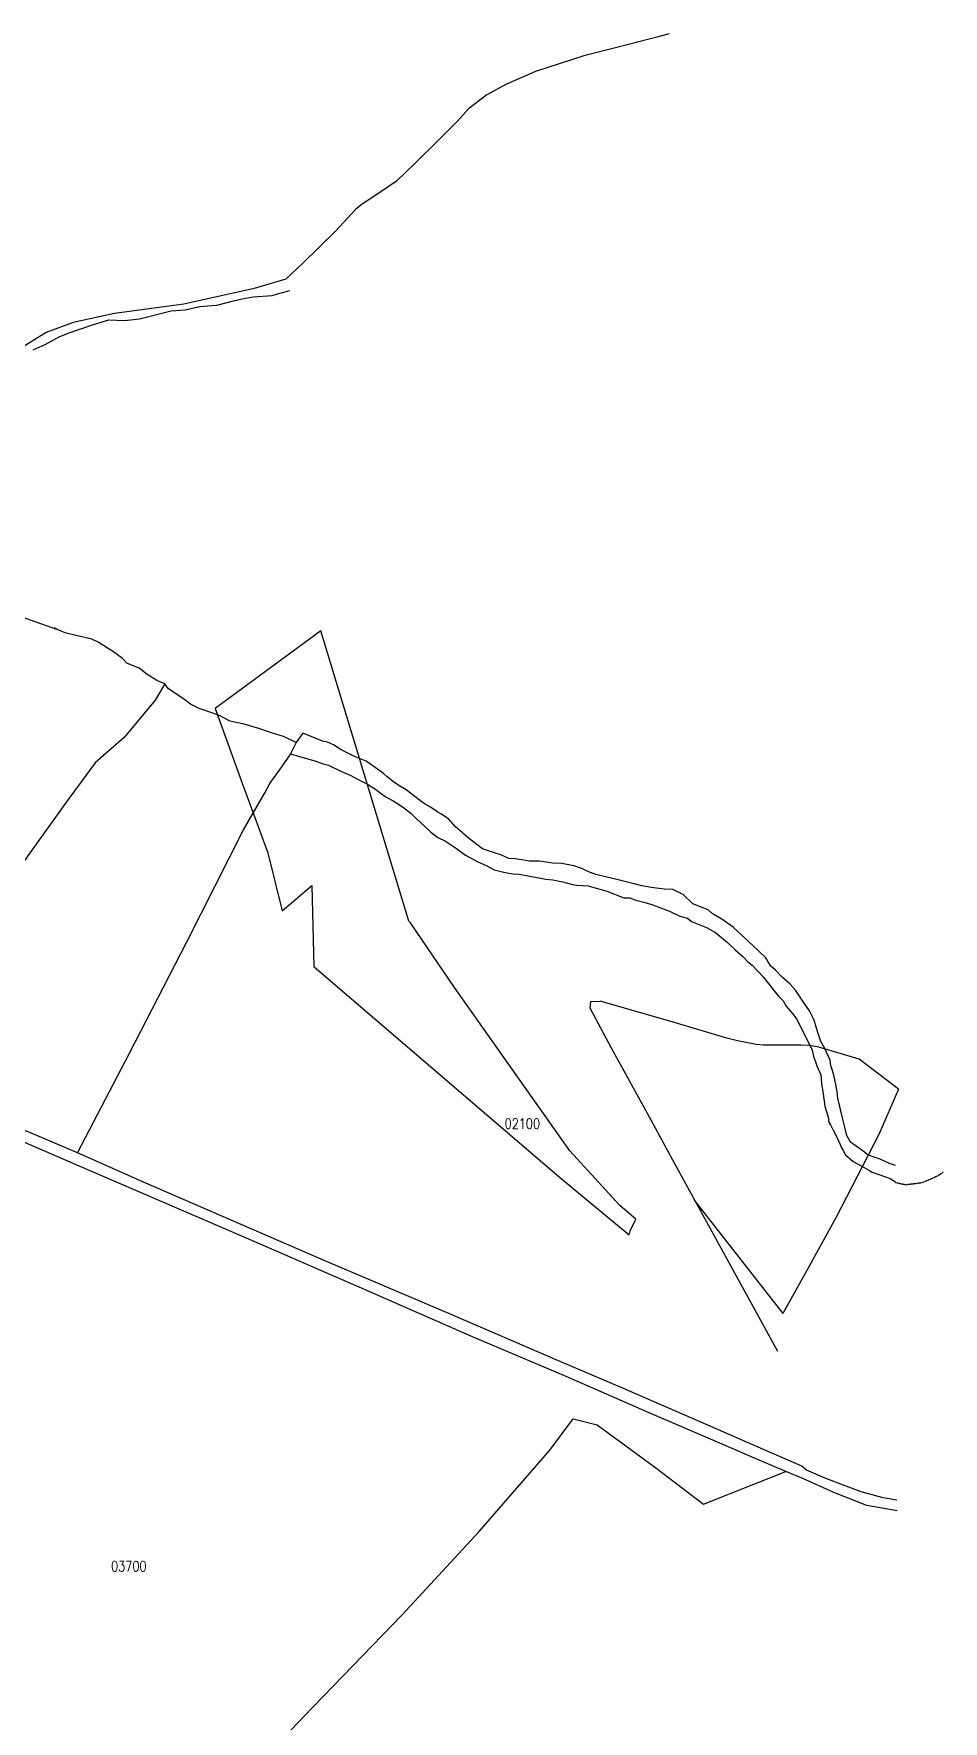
# Model space of a CAD drawing. Header units: metres. Extents: x 615852 to 659911, y 1301217 to 1325118.
# Drawn here: x 632077 to 633837, y 1321162 to 1324427 of the extents above; entities that cross this region are included whole.
import ezdxf
from ezdxf.enums import TextEntityAlignment as Align

# ---------------------------------------------------------------- set-up
doc = ezdxf.new("R2010")
doc.units = ezdxf.units.M
doc.linetypes.add('HIDDEN', pattern=[0.375, 0.25, -0.125])
for name, color, linetype in [('-3', 7, 'Continuous'), ('2', 1, 'Continuous'), ('41', 1, 'Continuous'), ('CVL_CUADCON_TIT', 1, 'Continuous')]:
    doc.layers.add(name, color=color, linetype=linetype)
doc.styles.add('ROMANS', font='ROMANS', dxfattribs={"height": 0.2})

msp = doc.modelspace()

# ---------------------------------------------------------------- linework, layer by layer
at = {"layer": '-3', "color": 1, "linetype": 'HIDDEN'}
msp.add_lwpolyline([(633836.89347, 1322224.14485), (633826.38347, 1322217.10585), (633815.73747, 1322211.97185), (633795.45347, 1322203.48885), (633776.66347, 1322201.11285), (633764.22147, 1322199.52885), (633744.66347, 1322203.75585)], dxfattribs=at)
at = {"layer": '2', "color": 1, "linetype": 'Continuous'}
msp.add_line((632584.74647, 1323055.46285), (632573.77647, 1323033.88385), dxfattribs=at)
for points in [[(633306.61147, 1324427.11285), (633285.00247, 1324421.05885), (633205.18247, 1324400.64185), (633141.37647, 1324384.25685), (633047.81647, 1324354.21085), (632991.61547, 1324329.42385), (632953.46247, 1324309.17185), (632918.08947, 1324281.54485), (632896.95347, 1324257.95285), (632859.27247, 1324220.41885), (632814.21047, 1324176.29185), (632778.82347, 1324142.05685), (632746.76447, 1324119.75885), (632712.16447, 1324097.21285), (632699.69547, 1324087.83585), (632659.97147, 1324044.71385), (632597.34247, 1323983.34185), (632564.24847, 1323952.40585)], [(632564.24847, 1323952.40585), (632503.23447, 1323934.48985), (632366.98947, 1323904.02685), (632232.80247, 1323885.50385), (632153.24247, 1323868.38985), (632100.86347, 1323848.93085), (631970.61247, 1323768.13285)], [(632075.38747, 1323815.43685), (632098.78347, 1323826.06185), (632111.75547, 1323832.89685), (632125.99947, 1323840.49085), (632143.03647, 1323847.57085), (632192.36147, 1323864.24085), (632221.85247, 1323873.32785), (632252.08347, 1323871.99285), (632281.05547, 1323875.74385), (632342.82547, 1323890.86185), (632369.50747, 1323893.09285), (632397.97647, 1323899.13185), (632421.35547, 1323901.36985), (632431.26447, 1323901.60285), (632463.04147, 1323910.17685), (632480.32747, 1323914.46085), (632501.42247, 1323918.22885), (632538.01347, 1323920.43785), (632548.69147, 1323923.71985), (632562.92847, 1323928.00985), (632572.33247, 1323930.02385)], [(631796.50247, 1323366.17985), (631876.49447, 1323346.94985), (631983.40547, 1323321.56185), (632009.05347, 1323315.15385), (632069.98347, 1323292.91385), (632120.76147, 1323275.14285)], [(632330.14947, 1323169.35385), (632315.17247, 1323175.73885), (632296.39547, 1323187.21585), (632280.66747, 1323199.19385), (632256.55247, 1323209.41085), (632248.44047, 1323218.06985), (632228.90547, 1323232.08885), (632220.53347, 1323237.69785), (632202.51847, 1323249.42785), (632189.32047, 1323255.80885), (632161.63947, 1323262.22185), (632137.51547, 1323268.11785), (632125.32947, 1323272.97285), (632116.19247, 1323277.31285)], [(632330.14947, 1323169.35385), (632311.79047, 1323137.36985), (632276.89547, 1323095.50885), (632251.68047, 1323065.57185), (632216.80947, 1323034.89385), (632195.68247, 1323016.13085), (632138.10047, 1322937.97485), (632007.89447, 1322756.78685), (631969.42247, 1322705.02085), (631897.90347, 1322766.93085), (631809.12947, 1322839.55285), (631775.14947, 1322871.13885)], [(632584.74647, 1323055.46285), (632559.87147, 1323067.20685), (632538.54347, 1323073.85985), (632512.39247, 1323082.81085), (632484.20747, 1323091.00285), (632456.27247, 1323097.16185), (632437.74647, 1323107.36685), (632425.05247, 1323111.71485), (632397.12547, 1323121.68585), (632380.12047, 1323130.10885), (632366.67547, 1323140.04885), (632349.67547, 1323151.01385), (632336.73747, 1323160.44485), (632330.14947, 1323169.35385)], [(633618.04547, 1322441.02485), (633607.93047, 1322463.66585), (633599.57647, 1322478.67785), (633591.49647, 1322502.83985), (633586.95547, 1322518.09785), (633577.84647, 1322536.16185), (633566.44847, 1322553.21485), (633551.25147, 1322576.11985), (633540.35147, 1322588.08885), (633525.89547, 1322600.82685), (633511.95147, 1322615.08885), (633502.56847, 1322623.74985), (633493.19947, 1322638.76485), (633479.25447, 1322652.51785), (633430.56747, 1322698.11385), (633410.01747, 1322712.64485), (633389.97047, 1322724.63185), (633381.85647, 1322732.01985), (633352.40747, 1322743.51885), (633333.38947, 1322761.34985), (633313.33847, 1322771.30385), (633297.58747, 1322772.09985), (633271.67847, 1322774.94985), (633253.64647, 1322778.29285), (633238.91847, 1322782.38985), (633202.35047, 1322791.10885), (633185.84447, 1322795.20985), (633164.51247, 1322800.08385), (633149.28147, 1322806.21585), (633137.35147, 1322811.57785), (633121.86447, 1322816.94785), (633099.00747, 1322821.82585), (633080.46147, 1322822.11885), (633064.20647, 1322824.69485), (633054.55347, 1322825.73185), (633035.24447, 1322826.02685), (633021.02247, 1322828.85285), (633008.06947, 1322830.65885), (632996.12847, 1322830.93885), (632980.89947, 1322838.34185), (632970.23547, 1322841.66785), (632952.71647, 1322847.29685), (632944.84547, 1322849.85485), (632917.44947, 1322871.00685), (632902.23347, 1322884.50985), (632892.59547, 1322892.66285), (632879.16247, 1322908.19385), (632864.44547, 1322917.62885), (632858.60847, 1322920.69085), (632844.65447, 1322930.37885), (632833.99547, 1322936.24685), (632828.66847, 1322940.32385), (632808.12147, 1322955.87085), (632797.46647, 1322963.77185), (632783.51047, 1322972.18885), (632772.85447, 1322979.58185), (632760.93347, 1322989.01085), (632753.32447, 1322995.38085), (632737.59647, 1323007.35885), (632719.83747, 1323019.84985), (632697.49747, 1323028.79285), (632680.49147, 1323036.70685), (632669.83347, 1323043.08385), (632656.63947, 1323051.24485), (632644.96247, 1323056.35185), (632635.81947, 1323058.15085), (632606.88047, 1323069.90285), (632597.23347, 1323073.73585), (632584.74647, 1323055.46285)], [(632573.77647, 1323033.88385), (632555.93947, 1323008.75985), (632533.00547, 1322976.27785), (632533.00247, 1322975.00685)], [(632573.77647, 1323033.88385), (632591.04247, 1323028.76385), (632620.49647, 1323020.05985), (632636.74447, 1323014.18085), (632646.90247, 1323011.61785), (632672.53947, 1322999.87185), (632688.78447, 1322992.72185), (632706.04247, 1322983.53585), (632722.28547, 1322975.11385), (632735.98747, 1322966.44385), (632757.04347, 1322951.40485), (632772.01647, 1322942.73185), (632779.37547, 1322938.39585), (632792.06047, 1322929.72785), (632807.02747, 1322918.51285), (632816.91547, 1322908.57985), (632841.51347, 1322885.90885), (632844.81047, 1322883.10585), (632858.50747, 1322871.89485), (632873.48147, 1322864.49185), (632894.54147, 1322850.72385), (632912.29947, 1322837.97885), (632922.95847, 1322832.11085), (632936.40847, 1322824.71185), (632952.14647, 1322817.56185), (632967.88147, 1322809.14185), (632978.80047, 1322806.57685), (632986.67347, 1322804.78085), (633003.18147, 1322801.69685), (633016.39147, 1322800.90585), (633067.43947, 1322791.13985), (633081.15647, 1322789.84085), (633099.95047, 1322786.24285), (633119.24947, 1322781.11885), (633127.12147, 1322779.32285), (633138.55347, 1322778.78985), (633149.47747, 1322778.25885), (633185.78847, 1322768.01585), (633218.53647, 1322755.23885), (633230.22447, 1322755.21385), (633242.15547, 1322750.61385), (633257.13847, 1322747.02485), (633274.65747, 1322741.39585), (633281.00447, 1322739.09485), (633306.89947, 1322729.12885), (633327.20547, 1322719.93585), (633341.67847, 1322715.58485), (633349.79547, 1322709.21385), (633378.48247, 1322697.97085), (633396.24647, 1322688.02085), (633419.58147, 1322668.65585), (633433.27347, 1322655.41085), (633449.75847, 1322641.14385), (633458.63047, 1322631.46685), (633467.00147, 1322625.09585), (633488.29647, 1322602.17685), (633498.18047, 1322590.21085), (633509.83647, 1322575.44585), (633517.43847, 1322565.51785), (633527.32647, 1322555.83885), (633532.64047, 1322545.15285), (633547.59547, 1322528.34785), (633554.43547, 1322518.92985), (633583.27847, 1322460.41385), (633586.04947, 1322448.97085), (633592.36147, 1322429.89585), (633600.20147, 1322412.59785), (633601.18347, 1322395.82185), (633604.69947, 1322375.98985), (633607.95247, 1322352.09285), (633614.50947, 1322328.69685), (633615.00447, 1322322.08785), (633618.54847, 1322315.72685), (633623.60847, 1322305.80485), (633631.20147, 1322291.80985), (633637.52547, 1322278.07285), (633640.05147, 1322271.20485), (633643.84947, 1322264.58885), (633647.64647, 1322257.97285), (633662.35447, 1322244.72585), (633677.83647, 1322236.81485), (633694.07847, 1322227.63085), (633699.40647, 1322224.31585), (633712.10147, 1322219.96785), (633724.79447, 1322215.11185), (633734.44247, 1322211.78785), (633744.65447, 1322205.67985)], [(632161.34147, 1322261.37485), (632261.84647, 1322454.57085), (632372.04947, 1322668.84185), (632482.51347, 1322886.66885), (632523.56547, 1322957.23585), (632533.00247, 1322975.00685)], [(632161.34147, 1322261.37485), (632082.39547, 1322295.08985), (631983.14047, 1322336.72685), (631831.08547, 1322400.84085), (631628.51847, 1322488.44385), (631442.19147, 1322565.84585), (631390.13147, 1322577.64785), (631362.67847, 1322571.09785), (631295.87147, 1322577.33885), (631237.47847, 1322598.55685), (631215.41147, 1322616.39485)], [(633744.51847, 1322236.93485), (633732.72547, 1322241.27285), (633714.70347, 1322249.44385), (633699.21547, 1322254.30585), (633689.82247, 1322258.39185), (633684.49647, 1322262.97785), (633672.82747, 1322271.64385), (633657.35147, 1322282.35085), (633650.26447, 1322295.07385), (633646.23347, 1322311.60185), (633640.93947, 1322331.94485), (633636.15747, 1322353.81185), (633632.62947, 1322367.54385), (633631.38447, 1322379.99985), (633629.12647, 1322393.72885), (633625.09947, 1322412.03685), (633622.07347, 1322422.97085), (633619.29347, 1322430.09385), (633618.04547, 1322441.02485)], [(633532.29747, 1321645.20485), (633480.51147, 1321666.66285), (633409.18247, 1321698.07485), (633263.47547, 1321760.39585), (633106.85547, 1321828.58685), (632926.11747, 1321905.72285), (632716.95347, 1321997.40585), (632488.49647, 1322096.75485), (632190.23047, 1322225.22485), (631970.40247, 1322319.97985)], [(633563.06047, 1321655.30585), (633478.78547, 1321692.08185), (633376.74247, 1321736.77485), (633218.09147, 1321805.73085), (633087.61447, 1321861.41285), (632884.79447, 1321949.01585), (632643.38647, 1322051.69585), (632293.84547, 1322203.14785), (632161.34147, 1322261.37485)], [(632275.88247, 1320528.96885), (632329.68947, 1320743.48185), (632379.12047, 1320933.99085), (632381.42247, 1320941.61085), (632599.38247, 1321170.64685), (632789.32647, 1321367.21185), (632938.54747, 1321528.79085), (633075.30947, 1321686.07485), (633120.66047, 1321746.97485), (633167.13047, 1321735.18485), (633278.24547, 1321654.38385), (633372.60947, 1321582.00485), (633469.99847, 1321620.42985), (633532.29747, 1321645.20485)], [(633747.34347, 1321589.31985), (633720.71147, 1321593.97585), (633677.79747, 1321605.50285), (633609.50647, 1321631.57085), (633572.44647, 1321647.91585), (633563.06047, 1321655.30585)], [(633747.43047, 1321569.25385), (633689.17547, 1321579.04785), (633625.20147, 1321604.08985), (633565.04347, 1321631.41085), (633532.29747, 1321645.20485)]]:
    msp.add_lwpolyline(points, dxfattribs=at)
at = {"layer": 'CVL_CUADCON_TIT', "color": 1, "ltscale": 0.5, "flags": 128}
msp.add_lwpolyline([(633228.78964, 1322102.97417), (633231.07864, 1322110.71917), (633242.00764, 1322133.62317), (633211.16464, 1322159.75217), (633113.97164, 1322265.75917), (632891.13864, 1322581.33017), (632806.10364, 1322706.54717), (632802.80064, 1322709.87217), (632632.30964, 1323271.83317), (632427.76664, 1323121.15017), (632480.34595, 1322976.80538), (632529.46564, 1322841.95817), (632557.39564, 1322729.84817), (632614.58864, 1322778.97917), (632618.65964, 1322621.93417), (633093.38864, 1322215.26017), (633228.78964, 1322102.97417)], dxfattribs=at)
at = {"layer": 'CVL_CUADCON_TIT', "color": 1, "lineweight": 30, "ltscale": 0.5, "flags": 128}
for points in [[(633153.36986, 1322541.0452), (633154.55073, 1322554.66146), (633173.00318, 1322554.98706)], [(633153.36986, 1322541.0452), (633194.34962, 1322464.88006), (633270.90172, 1322325.2302), (633313.03911, 1322248.31535), (633515.9634, 1321877.91057)], [(633750.49018, 1322384.74779), (633673.90142, 1322442.78741), (633595.96284, 1322465.87155), (633578.73724, 1322469.54723), (633562.09506, 1322470.32384), (633531.95196, 1322470.27827), (633488.49082, 1322469.82977), (633474.83133, 1322471.21107), (633438.98892, 1322478.23121), (633417.8992, 1322483.77546), (633313.87692, 1322514.25428), (633173.00347, 1322554.98712)], [(633750.51955, 1322384.72364), (633712.48282, 1322297.33912), (633628.90517, 1322135.9971), (633573.56938, 1322035.58415), (633526.40119, 1321950.89828)], [(633354.70894, 1322170.3312), (633526.39663, 1321950.8947)]]:
    msp.add_lwpolyline(points, dxfattribs=at)

# ---------------------------------------------------------------- texts
at = {"layer": '41', "color": 7, "linetype": 'Continuous', "style": 'ROMANS', "width": 0.8}
for s, p in [('02100', (633022.29847, 1322318.30985)), ('03700', (632260.66147, 1321461.81785))]:
    msp.add_text(s, height=20, dxfattribs=at).set_placement(p, align=Align.MIDDLE)

doc.saveas('drawing.dxf')
